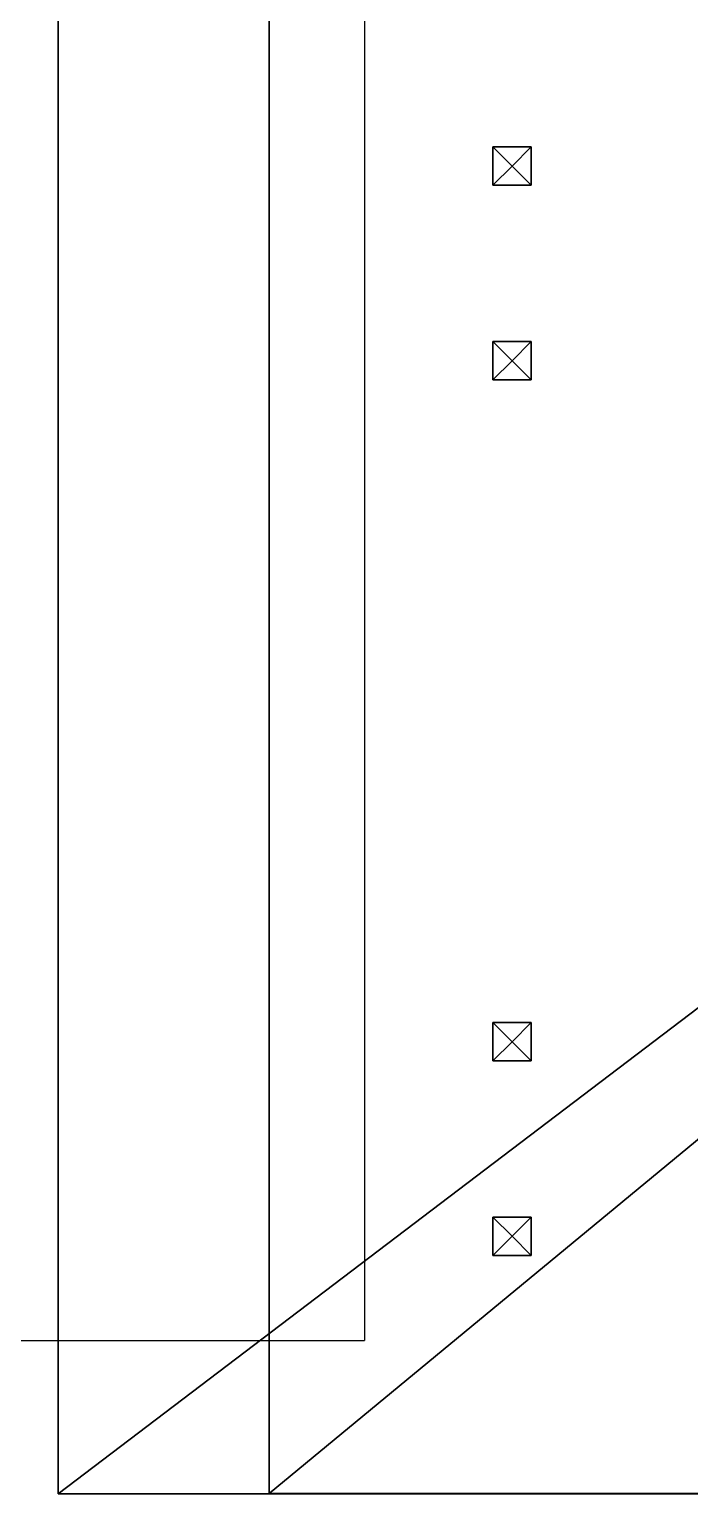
# Model space of a CAD drawing. Header units: millimetres. Extents: x 71 to 249, y 13 to 134.
# Drawn here: x 102.77 to 120.03, y 28.58 to 66.82 of the extents above; entities that cross this region are included whole.
import ezdxf

# ---------------------------------------------------------------- set-up
doc = ezdxf.new("R2010")
doc.units = ezdxf.units.MM
doc.layers.add('UB3D', color=1, linetype='Continuous')

msp = doc.modelspace()

# ---------------------------------------------------------------- linework, layer by layer
at = {"extrusion": (0, 0, -1)}
for p, q in [((103.529, 116.585, 70.5), (103.529, 28.585, 70.5)), ((103.529, 28.585, 70.5), (219.529, 28.585, 70.5))]:
    msp.add_line(p, q, dxfattribs=at)
for p, q in [((109.038, 28.586, 89.521), (109.038, 116.586, 89.511)), ((111.529, 112.585, 8.5), (111.529, 32.585, 8.746)), ((71.529, 32.585, 8.746), (111.529, 32.585, 8.746))]:
    msp.add_line(p, q)
at = {"extrusion": (-4.89859e-16, -1, 0)}
msp.add_line((219.529, 28.585, 70.5), (103.529, 28.585, 70.5), dxfattribs=at)
at = {"layer": 'UB3D', "color": 94}
for points in [[(103.529, 28.585, 72.51), (103.529, 116.585, 72.51), (103.529, 116.585, 72.5), (103.529, 28.585, 72.5)], [(219.529, 116.585, 72.51), (219.529, 28.585, 72.51), (103.529, 28.585, 72.51)], [(219.529, 116.585, 72.51), (103.529, 28.585, 72.51), (103.529, 116.585, 72.51)], [(219.529, 116.585, 72.5), (103.529, 116.585, 72.5), (103.529, 28.585, 72.5)], [(219.529, 116.585, 72.5), (103.529, 28.585, 72.5), (219.529, 28.585, 72.5)], [(109.038, 28.586, 89.521), (109.038, 116.586, 89.521), (109.038, 116.586, 89.511), (109.038, 28.586, 89.511)], [(215.719, 116.586, 89.521), (215.719, 28.586, 89.521), (109.038, 28.586, 89.521)], [(215.719, 116.586, 89.521), (109.038, 28.586, 89.521), (109.038, 116.586, 89.521)], [(215.719, 116.586, 89.511), (109.038, 116.586, 89.511), (109.038, 28.586, 89.511)], [(215.719, 116.586, 89.511), (109.038, 28.586, 89.511), (215.719, 28.586, 89.511)], [(219.529, 28.585, 72.51), (103.529, 28.585, 72.51), (103.529, 28.585, 72.5), (219.529, 28.585, 72.5)], [(215.719, 28.586, 89.521), (109.038, 28.586, 89.521), (109.038, 28.586, 89.511), (215.719, 28.586, 89.511)]]:
    msp.add_3dface(points, dxfattribs=at)
at = {"layer": 'UB3D', "color": 46}
for points in [[(115.389, 63.245, 71), (114.889, 62.745, 71.28), (114.889, 63.745, 71.28)], [(114.889, 62.745, 71.28), (114.889, 63.745, 71.28), (114.889, 62.745, 78.28)], [(114.889, 63.745, 71.28), (114.889, 62.745, 78.28), (114.889, 63.745, 78.28)], [(114.889, 62.745, 78.28), (114.889, 63.745, 78.28), (115.389, 63.245, 78.56)], [(115.389, 63.245, 71), (114.889, 63.745, 71.28), (115.889, 63.745, 71.28)], [(114.889, 63.745, 71.28), (115.889, 63.745, 71.28), (114.889, 63.745, 78.28)], [(115.889, 63.745, 71.28), (114.889, 63.745, 78.28), (115.889, 63.745, 78.28)], [(114.889, 63.745, 78.28), (115.889, 63.745, 78.28), (115.389, 63.245, 78.56)], [(115.389, 63.245, 71), (115.889, 63.745, 71.28), (115.889, 62.745, 71.28)], [(115.889, 63.745, 78.28), (115.889, 62.745, 78.28), (115.389, 63.245, 78.56)], [(115.889, 63.745, 71.28), (115.889, 62.745, 71.28), (115.889, 63.745, 78.28)], [(115.889, 62.745, 71.28), (115.889, 63.745, 78.28), (115.889, 62.745, 78.28)], [(115.389, 63.245, 71), (115.889, 62.745, 71.28), (114.889, 62.745, 71.28)], [(115.889, 62.745, 78.28), (114.889, 62.745, 78.28), (115.389, 63.245, 78.56)], [(115.889, 62.745, 71.28), (114.889, 62.745, 71.28), (115.889, 62.745, 78.28)], [(114.889, 62.745, 71.28), (115.889, 62.745, 78.28), (114.889, 62.745, 78.28)], [(115.389, 58.165, 71), (114.889, 57.665, 71.28), (114.889, 58.665, 71.28)], [(114.889, 57.665, 71.28), (114.889, 58.665, 71.28), (114.889, 57.665, 78.28)], [(114.889, 58.665, 71.28), (114.889, 57.665, 78.28), (114.889, 58.665, 78.28)], [(114.889, 57.665, 78.28), (114.889, 58.665, 78.28), (115.389, 58.165, 78.56)], [(115.389, 58.165, 71), (114.889, 58.665, 71.28), (115.889, 58.665, 71.28)], [(114.889, 58.665, 71.28), (115.889, 58.665, 71.28), (114.889, 58.665, 78.28)], [(115.889, 58.665, 71.28), (114.889, 58.665, 78.28), (115.889, 58.665, 78.28)], [(114.889, 58.665, 78.28), (115.889, 58.665, 78.28), (115.389, 58.165, 78.56)], [(115.389, 58.165, 71), (115.889, 58.665, 71.28), (115.889, 57.665, 71.28)], [(115.889, 58.665, 78.28), (115.889, 57.665, 78.28), (115.389, 58.165, 78.56)], [(115.889, 58.665, 71.28), (115.889, 57.665, 71.28), (115.889, 58.665, 78.28)], [(115.889, 57.665, 71.28), (115.889, 58.665, 78.28), (115.889, 57.665, 78.28)], [(115.389, 58.165, 71), (115.889, 57.665, 71.28), (114.889, 57.665, 71.28)], [(115.889, 57.665, 78.28), (114.889, 57.665, 78.28), (115.389, 58.165, 78.56)], [(115.889, 57.665, 71.28), (114.889, 57.665, 71.28), (115.889, 57.665, 78.28)], [(114.889, 57.665, 71.28), (115.889, 57.665, 78.28), (114.889, 57.665, 78.28)], [(115.389, 40.385, 71), (114.889, 39.885, 71.28), (114.889, 40.885, 71.28)], [(114.889, 39.885, 71.28), (114.889, 40.885, 71.28), (114.889, 39.885, 78.28)], [(114.889, 40.885, 71.28), (114.889, 39.885, 78.28), (114.889, 40.885, 78.28)], [(114.889, 39.885, 78.28), (114.889, 40.885, 78.28), (115.389, 40.385, 78.56)], [(115.389, 40.385, 71), (114.889, 40.885, 71.28), (115.889, 40.885, 71.28)], [(114.889, 40.885, 71.28), (115.889, 40.885, 71.28), (114.889, 40.885, 78.28)], [(115.889, 40.885, 71.28), (114.889, 40.885, 78.28), (115.889, 40.885, 78.28)], [(114.889, 40.885, 78.28), (115.889, 40.885, 78.28), (115.389, 40.385, 78.56)], [(115.389, 40.385, 71), (115.889, 40.885, 71.28), (115.889, 39.885, 71.28)], [(115.889, 40.885, 78.28), (115.889, 39.885, 78.28), (115.389, 40.385, 78.56)], [(115.889, 40.885, 71.28), (115.889, 39.885, 71.28), (115.889, 40.885, 78.28)], [(115.889, 39.885, 71.28), (115.889, 40.885, 78.28), (115.889, 39.885, 78.28)], [(115.389, 40.385, 71), (115.889, 39.885, 71.28), (114.889, 39.885, 71.28)], [(115.889, 39.885, 78.28), (114.889, 39.885, 78.28), (115.389, 40.385, 78.56)], [(115.889, 39.885, 71.28), (114.889, 39.885, 71.28), (115.889, 39.885, 78.28)], [(114.889, 39.885, 71.28), (115.889, 39.885, 78.28), (114.889, 39.885, 78.28)], [(115.389, 35.305, 71), (114.889, 34.805, 71.28), (114.889, 35.805, 71.28)], [(114.889, 34.805, 71.28), (114.889, 35.805, 71.28), (114.889, 34.805, 78.28)], [(114.889, 35.805, 71.28), (114.889, 34.805, 78.28), (114.889, 35.805, 78.28)], [(114.889, 34.805, 78.28), (114.889, 35.805, 78.28), (115.389, 35.305, 78.56)], [(115.389, 35.305, 71), (114.889, 35.805, 71.28), (115.889, 35.805, 71.28)], [(114.889, 35.805, 71.28), (115.889, 35.805, 71.28), (114.889, 35.805, 78.28)], [(115.889, 35.805, 71.28), (114.889, 35.805, 78.28), (115.889, 35.805, 78.28)], [(114.889, 35.805, 78.28), (115.889, 35.805, 78.28), (115.389, 35.305, 78.56)], [(115.389, 35.305, 71), (115.889, 35.805, 71.28), (115.889, 34.805, 71.28)], [(115.889, 35.805, 78.28), (115.889, 34.805, 78.28), (115.389, 35.305, 78.56)], [(115.889, 35.805, 71.28), (115.889, 34.805, 71.28), (115.889, 35.805, 78.28)], [(115.889, 34.805, 71.28), (115.889, 35.805, 78.28), (115.889, 34.805, 78.28)], [(115.389, 35.305, 71), (115.889, 34.805, 71.28), (114.889, 34.805, 71.28)], [(115.889, 34.805, 78.28), (114.889, 34.805, 78.28), (115.389, 35.305, 78.56)], [(115.889, 34.805, 71.28), (114.889, 34.805, 71.28), (115.889, 34.805, 78.28)], [(114.889, 34.805, 71.28), (115.889, 34.805, 78.28), (114.889, 34.805, 78.28)]]:
    msp.add_3dface(points, dxfattribs=at)

doc.saveas('drawing.dxf')
